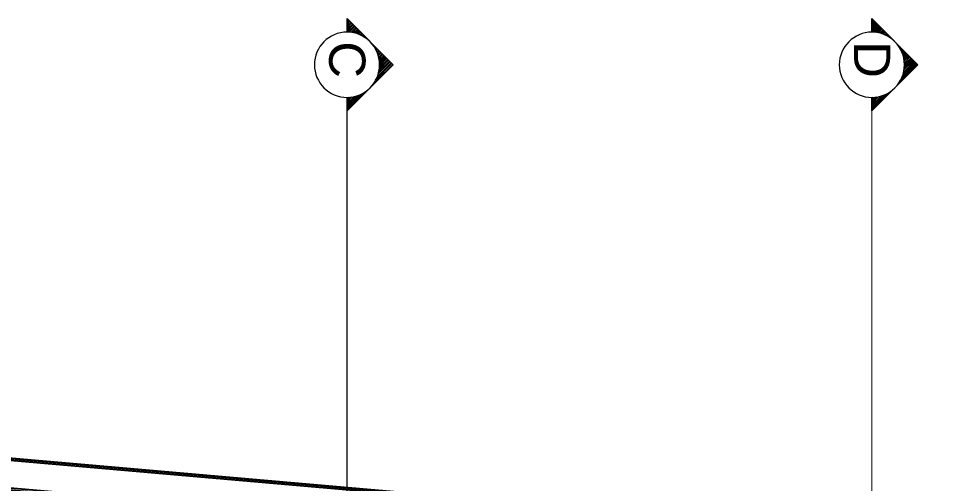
# Model space of a CAD drawing. Header units: metres. Extents: x 42 to 199, y -121 to 268.
# Drawn here: x 98.96 to 106.68, y -49.32 to -45.47 of the extents above; entities that cross this region are included whole.
import ezdxf
from ezdxf.enums import TextEntityAlignment as Align

# ---------------------------------------------------------------- set-up
doc = ezdxf.new("R2010")
doc.units = ezdxf.units.M
doc.header["$LTSCALE"] = 0.3
doc.linetypes.add('DASHDOT2', pattern=[0.5, 0.25, -0.125, 0, -0.125])
doc.layers.get('0').update_dxf_attribs({"color": 8})
doc.layers.add('A-AnnO-section lines', color=8, linetype='Continuous', lineweight=18)
doc.layers.add('DA HOUSE ARCH LAYOUT', color=8, linetype='Continuous', lineweight=9)
for name, color, linetype in [('A-Site Boundary', 8, 'Continuous'), ('A-Wall-Full', 8, 'Continuous'), ('A-Wall-Plst', 8, 'Continuous')]:
    doc.layers.add(name, color=color, linetype=linetype)
doc.styles.get("Standard").update_dxf_attribs({"font": 'arial.ttf'})

# ---------------------------------------------------------------- blocks, each defined once
blk = doc.blocks.new('zw$195B-flat-1-flat-1-flat-1-flat-1-flat-1-flat-1')
at = {"layer": 'A-Site Boundary', "color": 8, "ltscale": 0.6}
blk.add_lwpolyline([(-7.0022, -34.7719), (-6.6263, -30.4635), (-5.9499, -22.7121), (-5.3005, -15.2692), (-4.5811, -7.0238), (-3.9776, -0.1085), (-3.4816, 5.5764)], dxfattribs=at)
blk = doc.blocks.new('zw$CD40')
h = blk.add_hatch()
h.set_pattern_fill('ANSI31', color=8, scale=0.00077108, style=0)
h.set_pattern_definition([(45, (2.80108964, 1.68303136), (-6.81544715e-05, 6.81544715e-05), [])])
h.paths.add_polyline_path([(0.043944, 0.006515), (0.042036, 0.004607, -0.414214), (0.045853, 0.004607)])
h.paths.add_polyline_path([(0.042036, 0.004607), (0.040128, 0.002699), (0.041245, 0.002699, -0.198912)])
h.paths.add_polyline_path([(0.045853, 0.004607, -0.198912), (0.046643, 0.002699), (0.047761, 0.002699)])
at = {"color": 8}
for p, q in [((0.040128, 0.002699), (0.043944, 0.006515)), ((0.047761, 0.002699), (0.043944, 0.006515)), ((0.040128, 0.002699), (0.041245, 0.002699)), ((0.046643, 0.002699), (0.047761, 0.002699))]:
    blk.add_line(p, q, dxfattribs=at)
at = {"color": 8, "linetype": 'DASHDOT2', "ltscale": 0.3, "const_width": 0.0000907}
blk.add_lwpolyline([(0.040128, 0.002699), (0.003069, 0.002699)], dxfattribs=at)
at = {"color": 8}
blk.add_circle((0.043944, 0.002699), 0.002699, dxfattribs=at)
blk.add_attdef("A'", text='', height=0.003, dxfattribs=at).set_placement((0.04437, 0.002721), align=Align.MIDDLE)
blk = doc.blocks.new('SECTION LINES')
at = {"layer": 'A-AnnO-section lines', "color": 8}
ref = blk.add_blockref('zw$CD40', (101.4069, -50.2451, 0.05), dxfattribs=dict(at, xscale=-100, yscale=100, zscale=100, rotation=269.9999999999999))
ref.add_attrib("A'", 'C', dxfattribs={"layer": '0', "height": 0.3, "rotation": 270}).set_placement((101.679, -45.8081, 0.05), align=Align.MIDDLE)
ref = blk.add_blockref('zw$CD40', (105.7557, -50.2451), dxfattribs=dict(at, xscale=-100, yscale=100, zscale=100, rotation=269.9999999999999))
ref.add_attrib("A'", 'D', dxfattribs={"layer": '0', "height": 0.3, "rotation": 270}).set_placement((106.0278, -45.8081), align=Align.MIDDLE)
blk = doc.blocks.new('DA HOUSE ARCH LAYOUT')
at = {"layer": 'A-Wall-Full', "color": 8}
blk.add_lwpolyline([(-18.438, 13.0328), (-18.4067, 13.261), (36.5875, 8.4624), (31.9647, -25.7283), (-23.0108, -20.2632), (-22.8333, -18.9707), (-22.6055, -19.002), (-22.7505, -20.058), (31.7666, -25.4775), (36.3273, 8.2543)], close=True, dxfattribs=at)
at = {"layer": 'A-Wall-Plst', "color": 8}
blk.add_lwpolyline([(-9.4697, 12.2352), (-9.4697, 9.7912), (-10.4447, 9.7912), (-10.4447, 9.5312), (-9.2097, 9.5312), (-9.2097, 12.2125), (36.3103, 8.2407), (31.7536, -25.4611), (-18.6707, -20.4485), (-18.654, -20.3271), (-18.8323, -20.3026), (-18.8499, -20.4306), (-20.3137, -20.2851), (-20.3063, -20.2312), (-20.5639, -20.1958), (-20.5726, -20.2594), (-22.7335, -20.0446), (-22.5885, -18.9891), (-22.8461, -18.9538), (-23.0278, -20.2766), (31.9777, -25.7447), (36.6045, 8.476), (-18.4196, 13.2772), (-18.455, 13.0192)], close=True, dxfattribs=at)
at = {"layer": 'A-AnnO-section lines', "color": 8, "ltscale": 0.25}
blk.add_blockref('SECTION LINES', (-97.1462, 60.628), dxfattribs=at)
at = {"layer": 'A-Site Boundary', "color": 8, "rotation": 270}
blk.add_blockref('zw$195B-flat-1-flat-1-flat-1-flat-1-flat-1-flat-1', (16.3523, 6.275), dxfattribs=at)

msp = doc.modelspace()

# ---------------------------------------------------------------- block references
at = {"layer": 'DA HOUSE ARCH LAYOUT'}
msp.add_blockref('DA HOUSE ARCH LAYOUT', (97.1462, -60.628), dxfattribs=at)

doc.saveas('drawing.dxf')
